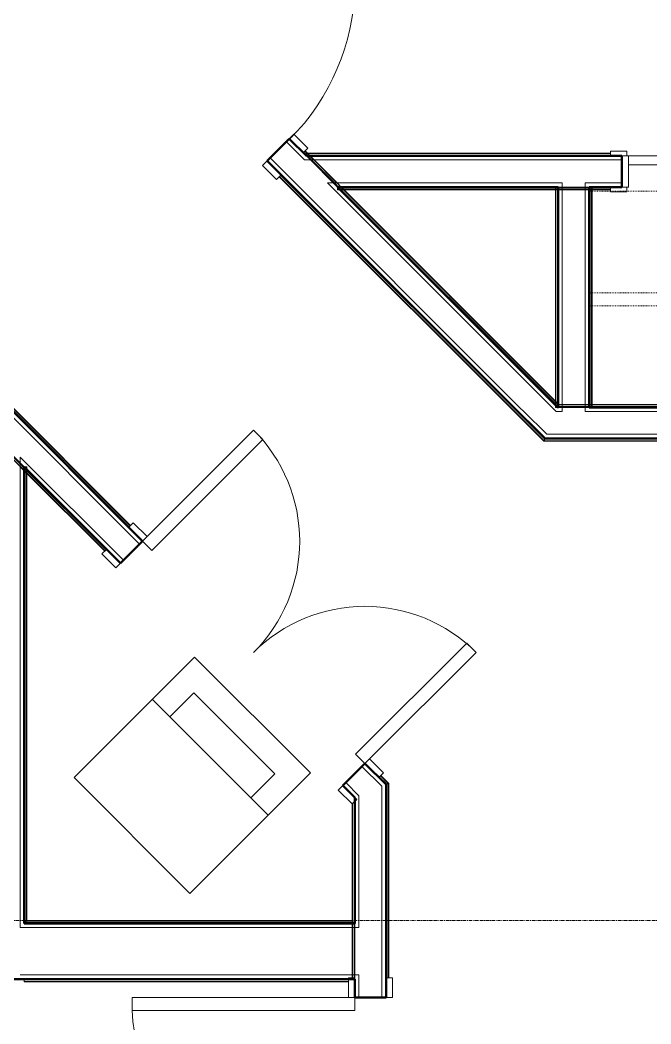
# Model space of a CAD drawing. Header units: inches. Extents: x -4235 to -464, y 9767 to 12344.
# Drawn here: x -2348.2 to -2251.9, y 10151.4 to 10304.7 of the extents above; entities that cross this region are included whole.
import ezdxf

# ---------------------------------------------------------------- set-up
doc = ezdxf.new("R2010")
doc.units = ezdxf.units.IN
doc.header["$MEASUREMENT"] = 0
doc.linetypes.add('Dash', pattern=[0.25, 0.125, -0.125])
doc.linetypes.add('Grid Line 1_2_', pattern=[0.875, 0.5, -0.125, 0.125, -0.125])
for name, color, linetype, lineweight in [('0-1', 7, 'Continuous', 5), ('0-2', 10, 'Continuous', 9), ('A-DOOR-1', 7, 'Continuous', 9), ('A-DOOR-2', 130, 'Continuous', 20), ('A-DOOR-FRAM-1', 130, 'Continuous', 20), ('A-WALL-1', 250, 'Continuous', 50), ('A-WALL-2', 50, 'Continuous', 13), ('A-WALL-3', 10, 'Continuous', 9), ('A-WALL-4', 254, 'Continuous', 9), ('A-WALL-5', 7, 'Continuous', 9), ('I-WALL-1', 250, 'Continuous', 50), ('I-WALL-2', 10, 'Continuous', 9), ('I-WALL-3', 254, 'Continuous', 9), ('I-WALL-4', 7, 'Continuous', 9), ('P-SANR-FIXT-1', 7, 'Continuous', 9), ('Q-CASE-HDLN-1', 7, 'Dash', 9), ('S-GRID-1', 1, 'Grid Line 1_2_', 9)]:
    doc.layers.add(name, color=color, linetype=linetype, lineweight=lineweight)

# ---------------------------------------------------------------- blocks, each defined once
blk = doc.blocks.new('Basic Wall _ INT - W4BØF - _5_8 GYP - 2X4 WOOD_BATT_ - 5_8 GYP_ - ___-2686662-BACKGROUND - 2ND FLOOR')
at = {"layer": 'A-WALL-3'}
for p, q in [((-2408.95, 10305.17), (-2408.95, 10305.08)), ((-2408.95, 10305.08), (-2408.95, 10304.88)), ((-2408.95, 10304.87), (-2408.95, 10304.78)), ((-2408.95, 10304.62), (-2408.95, 10304.59)), ((-2331.61, 10227.25), (-2329.49, 10225.12)), ((-2295.55, 10191.18), (-2293.42, 10189.06)), ((-2292.32, 10187.96), (-2292.3, 10187.97)), ((-2292.18, 10188.02), (-2292.12, 10188.05)), ((-2292.12, 10188.05), (-2291.97, 10188.11)), ((-2291.97, 10188.11), (-2291.91, 10188.13))]:
    blk.add_line(p, q, dxfattribs=at)
at = {"layer": 'A-WALL-4'}
for p, q in [((-2370.88, 10267.01), (-2408.95, 10305.08)), ((-2408.95, 10304.59), (-2331.61, 10227.25)), ((-2331.36, 10227.49), (-2370.87, 10267)), ((-2293.42, 10189.06), (-2292.32, 10187.96)), ((-2291.97, 10188.11), (-2293.18, 10189.31))]:
    blk.add_line(p, q, dxfattribs=at)
at = {"layer": 'A-WALL-5'}
for p, q in [((-2331.32, 10227.54), (-2408.95, 10305.17)), ((-2331.52, 10227.33), (-2408.95, 10304.76)), ((-2292.2, 10188.01), (-2293.34, 10189.15)), ((-2291.91, 10188.13), (-2293.13, 10189.35))]:
    blk.add_line(p, q, dxfattribs=at)
at = {"layer": 'A-WALL-5', "flags": 128}
for points in [[(-2408.95, 10304.76), (-2408.95, 10304.79), (-2408.95, 10304.87), (-2408.95, 10305), (-2408.95, 10305.17)], [(-2408.95, 10304.65), (-2408.95, 10304.68), (-2408.95, 10304.7), (-2408.95, 10304.73), (-2408.95, 10304.75), (-2408.95, 10304.76), (-2408.95, 10304.76)], [(-2292.2, 10188.01), (-2292.2, 10188.01), (-2292.21, 10188.01), (-2292.22, 10188), (-2292.24, 10188), (-2292.26, 10187.99), (-2292.28, 10187.98)], [(-2291.91, 10188.13), (-2292.03, 10188.08), (-2292.12, 10188.05), (-2292.18, 10188.02), (-2292.2, 10188.01)]]:
    blk.add_lwpolyline(points, dxfattribs=at)
blk = doc.blocks.new('Basic Wall _ INT - W4BØF - _5_8 GYP - 2X4 WOOD_BATT_ - 5_8 GYP_ - ___-2686661-BACKGROUND - 2ND FLOOR')
at = {"layer": 'A-WALL-3'}
for p, q in [((-2408.95, 10297.87), (-2408.95, 10297.83)), ((-2408.95, 10297.67), (-2408.95, 10297.58)), ((-2408.95, 10297.58), (-2408.95, 10297.37)), ((-2408.95, 10297.37), (-2408.95, 10297.28)), ((-2352.59, 10241.02), (-2352.71, 10241.14)), ((-2352.5, 10240.92), (-2352.59, 10241.02)), ((-2352.44, 10240.87), (-2352.5, 10240.92)), ((-2352.3, 10241.22), (-2347.55, 10236.47)), ((-2351.68, 10240.1), (-2352.3, 10240.72)), ((-2348.17, 10236.6), (-2351.65, 10240.07)), ((-2347.55, 10235.97), (-2348.17, 10236.59)), ((-2347.35, 10235.77), (-2347.4, 10235.83)), ((-2347.25, 10235.68), (-2347.35, 10235.77)), ((-2347.14, 10235.56), (-2347.25, 10235.68)), ((-2334.97, 10223.89), (-2332.85, 10221.77))]:
    blk.add_line(p, q, dxfattribs=at)
at = {"layer": 'A-WALL-4'}
for p, q in [((-2408.95, 10297.87), (-2352.3, 10241.22)), ((-2352.71, 10241.14), (-2408.95, 10297.37)), ((-2352.59, 10240.93), (-2352.71, 10241.05)), ((-2352.5, 10240.84), (-2352.59, 10240.93)), ((-2352.44, 10240.78), (-2352.5, 10240.84)), ((-2352.3, 10241.04), (-2351.68, 10240.42)), ((-2351.68, 10240.01), (-2352.3, 10240.63)), ((-2351.67, 10240.41), (-2348.17, 10236.92)), ((-2348.17, 10236.51), (-2351.64, 10239.98)), ((-2348.17, 10236.92), (-2347.55, 10236.29)), ((-2347.55, 10235.88), (-2348.17, 10236.5)), ((-2347.55, 10236.47), (-2334.97, 10223.89)), ((-2347.35, 10235.68), (-2347.4, 10235.74)), ((-2347.25, 10235.59), (-2347.35, 10235.68)), ((-2347.14, 10235.47), (-2347.25, 10235.59)), ((-2335.21, 10223.64), (-2347.14, 10235.56))]:
    blk.add_line(p, q, dxfattribs=at)
at = {"layer": 'A-WALL-5'}
for p, q in [((-2408.95, 10297.69), (-2352.3, 10241.04)), ((-2352.71, 10241.05), (-2408.95, 10297.28)), ((-2347.55, 10236.29), (-2335.05, 10223.8)), ((-2335.26, 10223.59), (-2347.14, 10235.47))]:
    blk.add_line(p, q, dxfattribs=at)
at = {"layer": 'A-WALL-5', "flags": 128}
for points in [[(-2408.95, 10297.69), (-2408.95, 10297.69), (-2408.95, 10297.71), (-2408.95, 10297.72), (-2408.95, 10297.75), (-2408.95, 10297.78), (-2408.95, 10297.81)], [(-2408.95, 10297.28), (-2408.95, 10297.45), (-2408.95, 10297.58), (-2408.95, 10297.66), (-2408.95, 10297.69)]]:
    blk.add_lwpolyline(points, dxfattribs=at)
blk = doc.blocks.new('Basic Wall _ INT - W4BØF - _5_8 GYP - 2X4 WOOD_BATT_ - 5_8 GYP_ - ___-2686664-BACKGROUND - 2ND FLOOR')
at = {"layer": 'A-WALL-3'}
for p, q in [((-2347.52, 10236.47), (-2347.55, 10236.47)), ((-2347.35, 10236.47), (-2347.41, 10236.47)), ((-2347.2, 10236.47), (-2347.34, 10236.47)), ((-2347.14, 10236.47), (-2347.2, 10236.47)), ((-2347.2, 10236.47), (-2347.2, 10236.14)), ((-2347.2, 10236.12), (-2347.2, 10236.06)), ((-2347.2, 10235.9), (-2347.2, 10235.85)), ((-2347.2, 10235.81), (-2347.2, 10235.7)), ((-2347.2, 10235.67), (-2347.2, 10235.53)), ((-2347.55, 10166.75), (-2347.52, 10166.78)), ((-2347.41, 10166.89), (-2347.35, 10166.96)), ((-2347.34, 10166.96), (-2347.2, 10167.11)), ((-2347.2, 10167.11), (-2347.14, 10167.17))]:
    blk.add_line(p, q, dxfattribs=at)
at = {"layer": 'A-WALL-4'}
for p, q in [((-2347.55, 10236.47), (-2347.51, 10236.47)), ((-2347.55, 10166.75), (-2347.55, 10236.47)), ((-2347.51, 10236.47), (-2347.48, 10236.47)), ((-2347.48, 10236.47), (-2347.42, 10236.47)), ((-2347.42, 10236.35), (-2347.42, 10236.47)), ((-2347.42, 10236.47), (-2347.4, 10236.47)), ((-2347.4, 10236.47), (-2347.14, 10236.47)), ((-2347.14, 10236.47), (-2347.14, 10236.08)), ((-2347.14, 10236.06), (-2347.14, 10235.99)), ((-2347.14, 10235.84), (-2347.14, 10235.77)), ((-2347.14, 10235.74), (-2347.14, 10235.64)), ((-2347.2, 10235.53), (-2347.2, 10167.11)), ((-2347.14, 10235.61), (-2347.14, 10235.47))]:
    blk.add_line(p, q, dxfattribs=at)
at = {"layer": 'A-WALL-5'}
for p, q in [((-2347.42, 10166.88), (-2347.42, 10236.35)), ((-2347.14, 10235.47), (-2347.14, 10167.17))]:
    blk.add_line(p, q, dxfattribs=at)
at = {"layer": 'A-WALL-5', "flags": 128}
for points in [[(-2347.42, 10166.88), (-2347.43, 10166.88), (-2347.43, 10166.87), (-2347.45, 10166.86), (-2347.46, 10166.84), (-2347.48, 10166.82), (-2347.51, 10166.8)], [(-2347.14, 10167.17), (-2347.25, 10167.05), (-2347.35, 10166.96), (-2347.4, 10166.9), (-2347.42, 10166.88)]]:
    blk.add_lwpolyline(points, dxfattribs=at)
blk = doc.blocks.new('Stacked Washer and Dryer - 26_x25_ - Private-1352637-BACKGROUND - 2ND FLOOR')
at = {"layer": 'P-SANR-FIXT-1'}
for p, q in [((0, 12.5), (26, 12.5)), ((0, 12.5), (0, -12.5)), ((16.90625, 12.5), (16.90625, -12.5)), ((26, 12.5), (26, -12.5)), ((16.90625, 8.75), (22.09375, 8.75)), ((22.09375, 8.75), (22.09375, -8.75)), ((22.09375, -8.75), (16.90625, -8.75)), ((26, -12.5), (0, -12.5))]:
    blk.add_line(p, q, dxfattribs=at)
blk = doc.blocks.new('SWING - DOUBLE - FLUSH - 4-0 x 6-8 - DUMMY-3207496-BACKGROUND - 2ND FLOOR')
at = {"layer": 'A-DOOR-1'}
for p, q in [((-24, 3.375), (-27, 3.375)), ((-27, 3.375), (-27, 2.375)), ((-24, 2.375), (-24, 3.375)), ((27, 3.375), (24, 3.375)), ((24, 3.375), (24, 2.375)), ((27, 2.375), (27, 3.375)), ((-27, 2.375), (-24, 2.375)), ((24, 2.375), (27, 2.375)), ((-24, -2.375), (-27, -2.375)), ((-27, -2.375), (-27, -3.375)), ((-24, -3.375), (-24, -2.375)), ((27, -2.375), (24, -2.375)), ((24, -2.375), (24, -3.375)), ((27, -3.375), (27, -2.375)), ((-27, -3.375), (-24, -3.375)), ((24, -3.375), (27, -3.375))]:
    blk.add_line(p, q, dxfattribs=at)
for centre, start, end in [((-24, 2.375), 360, 90), ((24, 2.375), 90, 180)]:
    blk.add_arc(centre, 24, start, end, dxfattribs=at)
at = {"layer": 'A-DOOR-2'}
for p, q in [((-24, 3.375), (-24, 26.375)), ((-24, 26.375), (-22, 26.375)), ((-22, 26.375), (-22, 2.375)), ((24, 26.375), (22, 26.375)), ((22, 26.375), (22, 2.375)), ((24, 3.375), (24, 26.375)), ((-22, 2.375), (-24, 2.375)), ((22, 2.375), (24, 2.375))]:
    blk.add_line(p, q, dxfattribs=at)
blk = doc.blocks.new('Basic Wall _ INT - W4BØF - _5_8 GYP - 2X4 WOOD_BATT_ - 5_8 GYP_ - ___-2694672-BACKGROUND - 2ND FLOOR')
at = {"layer": 'A-WALL-3'}
for p, q in [((-2268.2, 10240.47), (-2268.22, 10240.41)), ((-2268.14, 10240.62), (-2268.2, 10240.47)), ((-2268.11, 10240.68), (-2268.13, 10240.62)), ((-2268.05, 10240.82), (-2268.06, 10240.8))]:
    blk.add_line(p, q, dxfattribs=at)
at = {"layer": 'A-WALL-4'}
for p, q in [((-2243.94, 10240.47), (-2268.2, 10240.47)), ((-2268.05, 10240.82), (-2243.53, 10240.82))]:
    blk.add_line(p, q, dxfattribs=at)
at = {"layer": 'A-WALL-5'}
for p, q in [((-2243.94, 10240.41), (-2268.22, 10240.41)), ((-2268.1, 10240.7), (-2243.52, 10240.7))]:
    blk.add_line(p, q, dxfattribs=at)
at = {"layer": 'A-WALL-5', "flags": 128}
for points in [[(-2268.22, 10240.41), (-2268.17, 10240.53), (-2268.13, 10240.62), (-2268.11, 10240.68), (-2268.1, 10240.7)], [(-2268.1, 10240.7), (-2268.1, 10240.7), (-2268.1, 10240.71), (-2268.09, 10240.72), (-2268.09, 10240.74), (-2268.08, 10240.76), (-2268.07, 10240.78)]]:
    blk.add_lwpolyline(points, dxfattribs=at)
blk = doc.blocks.new('Basic Wall _ INT - W4BØF - _5_8 GYP - 2X4 WOOD_BATT_ - 5_8 GYP_ - ___-2694671-BACKGROUND - 2ND FLOOR')
at = {"layer": 'A-WALL-3'}
for p, q in [((-2266.07, 10245.6), (-2266.08, 10245.57)), ((-2266.04, 10245.57), (-2261.29, 10245.57)), ((-2266, 10245.78), (-2266.03, 10245.71)), ((-2265.94, 10245.93), (-2266, 10245.78)), ((-2265.91, 10245.99), (-2265.94, 10245.93)), ((-2265.41, 10245.93), (-2265.94, 10245.93)), ((-2261.29, 10245.93), (-2265.37, 10245.93)), ((-2261.08, 10245.93), (-2261.14, 10245.93)), ((-2260.99, 10245.93), (-2261.08, 10245.93)), ((-2260.87, 10245.93), (-2260.99, 10245.93))]:
    blk.add_line(p, q, dxfattribs=at)
at = {"layer": 'A-WALL-4'}
for p, q in [((-2266.06, 10245.64), (-2266.05, 10245.66)), ((-2266.05, 10245.66), (-2266.04, 10245.67)), ((-2266.04, 10245.67), (-2266.04, 10245.69)), ((-2265.41, 10245.7), (-2266.03, 10245.7)), ((-2266, 10245.78), (-2265.96, 10245.87)), ((-2265.96, 10245.87), (-2265.91, 10245.99)), ((-2265.41, 10245.99), (-2265.91, 10245.99)), ((-2261.29, 10245.7), (-2265.4, 10245.7)), ((-2261.29, 10245.99), (-2265.37, 10245.99)), ((-2261.29, 10245.57), (-2108.72, 10245.57)), ((-2261.08, 10245.99), (-2261.14, 10245.99)), ((-2260.99, 10245.99), (-2261.08, 10245.99)), ((-2260.87, 10245.99), (-2260.99, 10245.99)), ((-2109.14, 10245.93), (-2260.87, 10245.93))]:
    blk.add_line(p, q, dxfattribs=at)
at = {"layer": 'A-WALL-4', "flags": 128}
for points in [[(-2266.04, 10245.69), (-2266.03, 10245.7), (-2266.03, 10245.7)], [(-2266.03, 10245.7), (-2266.02, 10245.72), (-2266, 10245.78)]]:
    blk.add_lwpolyline(points, dxfattribs=at)
at = {"layer": 'A-WALL-5'}
for p, q in [((-2266.07, 10245.62), (-2266.06, 10245.64)), ((-2108.72, 10245.7), (-2261.29, 10245.7)), ((-2109.14, 10245.99), (-2260.87, 10245.99))]:
    blk.add_line(p, q, dxfattribs=at)
blk = doc.blocks.new('Basic Wall _ INT - W4BØF - _5_8 GYP - 2X4 WOOD_BATT_ - 5_8 GYP_ - ___-2694673-BACKGROUND - 2ND FLOOR')
at = {"layer": 'A-WALL-3'}
for p, q in [((-2304.48, 10284.39), (-2304.48, 10284.33)), ((-2304.48, 10284.33), (-2304.48, 10284.26)), ((-2304.42, 10284.33), (-2304.48, 10284.33)), ((-2304.48, 10284.26), (-2304.48, 10284.18)), ((-2304.48, 10284.06), (-2304.48, 10284.07)), ((-2304.48, 10284), (-2304.48, 10283.97)), ((-2304.25, 10284.33), (-2304.41, 10284.33))]:
    blk.add_line(p, q, dxfattribs=at)
at = {"layer": 'A-WALL-4'}
for p, q in [((-2304.48, 10284.27), (-2304.48, 10284.39)), ((-2304.48, 10284.18), (-2304.48, 10284.26)), ((-2304.48, 10284.1), (-2304.48, 10284.12)), ((-2304.48, 10284.09), (-2304.48, 10284.1)), ((-2304.48, 10284.07), (-2304.48, 10284.09)), ((-2304.48, 10284.04), (-2304.48, 10284.06)), ((-2304.48, 10283.97), (-2258.07, 10283.97)), ((-2304.31, 10284.39), (-2304.47, 10284.39)), ((-2258.07, 10284.33), (-2304.25, 10284.33))]:
    blk.add_line(p, q, dxfattribs=at)
at = {"layer": 'A-WALL-5'}
for p, q in [((-2258.07, 10284.1), (-2304.48, 10284.1)), ((-2304.48, 10284.02), (-2304.48, 10284.04)), ((-2304.48, 10283.97), (-2304.48, 10284.02)), ((-2258.07, 10284.39), (-2304.31, 10284.39))]:
    blk.add_line(p, q, dxfattribs=at)
blk = doc.blocks.new('Basic Wall _ INT - W4BØF - _5_8 GYP - 2X4 WOOD_BATT_ - 5_8 GYP_ - ___-2694674-BACKGROUND - 2ND FLOOR')
at = {"layer": 'A-WALL-3'}
for p, q in [((-2299.73, 10279.22), (-2299.73, 10279.2)), ((-2299.73, 10279.08), (-2299.73, 10279.02)), ((-2299.73, 10279.02), (-2299.73, 10278.87)), ((-2299.73, 10278.87), (-2299.73, 10278.81)), ((-2299.39, 10278.87), (-2299.73, 10278.87)), ((-2299.32, 10278.87), (-2299.38, 10278.87)), ((-2299.1, 10278.87), (-2299.16, 10278.87)), ((-2298.97, 10278.87), (-2299.07, 10278.87)), ((-2298.8, 10278.87), (-2298.93, 10278.87)), ((-2266.33, 10278.87), (-2266.45, 10278.87)), ((-2266.24, 10278.87), (-2266.33, 10278.87)), ((-2266.18, 10278.87), (-2266.24, 10278.87)), ((-2266.04, 10279.22), (-2261.29, 10279.22)), ((-2261.95, 10278.87), (-2266.04, 10278.87)), ((-2261.29, 10278.87), (-2261.91, 10278.87)), ((-2261.08, 10278.87), (-2261.14, 10278.87)), ((-2260.99, 10278.87), (-2261.08, 10278.87)), ((-2260.87, 10278.87), (-2260.99, 10278.87)), ((-2258.07, 10279.22), (-2256.32, 10279.22))]:
    blk.add_line(p, q, dxfattribs=at)
at = {"layer": 'A-WALL-4'}
for p, q in [((-2299.73, 10279.18), (-2299.73, 10279.22)), ((-2299.73, 10279.22), (-2266.04, 10279.22)), ((-2299.73, 10279.1), (-2299.73, 10279.18)), ((-2299.73, 10279.1), (-2299.61, 10279.1)), ((-2299.73, 10278.93), (-2299.73, 10279.1)), ((-2299.73, 10278.81), (-2299.73, 10278.93)), ((-2299.33, 10278.81), (-2299.73, 10278.81)), ((-2299.26, 10278.81), (-2299.32, 10278.81)), ((-2299.03, 10278.81), (-2299.1, 10278.81)), ((-2298.9, 10278.81), (-2299.01, 10278.81)), ((-2298.73, 10278.81), (-2298.87, 10278.81)), ((-2266.45, 10278.87), (-2298.8, 10278.87)), ((-2266.33, 10278.81), (-2266.45, 10278.81)), ((-2266.24, 10278.81), (-2266.33, 10278.81)), ((-2266.18, 10278.81), (-2266.24, 10278.81)), ((-2266.04, 10279.1), (-2261.92, 10279.1)), ((-2261.95, 10278.81), (-2266.04, 10278.81)), ((-2261.91, 10279.1), (-2261.29, 10279.1)), ((-2261.29, 10278.81), (-2261.91, 10278.81)), ((-2261.29, 10279.22), (-2258.07, 10279.22)), ((-2261.08, 10278.81), (-2261.14, 10278.81)), ((-2260.99, 10278.81), (-2261.08, 10278.81)), ((-2260.87, 10278.81), (-2260.99, 10278.81)), ((-2258.07, 10278.87), (-2260.87, 10278.87))]:
    blk.add_line(p, q, dxfattribs=at)
at = {"layer": 'A-WALL-5'}
for p, q in [((-2299.61, 10279.1), (-2266.04, 10279.1)), ((-2266.45, 10278.81), (-2298.73, 10278.81)), ((-2261.29, 10279.1), (-2258.07, 10279.1)), ((-2258.07, 10278.81), (-2260.87, 10278.81))]:
    blk.add_line(p, q, dxfattribs=at)
blk = doc.blocks.new('Basic Wall _ INT - W4BØF - _5_8 GYP - 2X4 WOOD_BATT_ - 5_8 GYP_ - ___-2694678-BACKGROUND - 2ND FLOOR')
at = {"layer": 'A-WALL-3'}
for p, q in [((-2304.96, 10284.45), (-2307.08, 10286.57)), ((-2299.73, 10279.22), (-2304.48, 10283.97)), ((-2304.4, 10284.39), (-2304.28, 10284.27)), ((-2304.28, 10284.27), (-2304.19, 10284.18)), ((-2304.19, 10284.18), (-2304.13, 10284.12)), ((-2303.99, 10283.97), (-2303.37, 10283.36)), ((-2303.36, 10283.35), (-2299.86, 10279.85)), ((-2299.85, 10279.84), (-2299.24, 10279.22)), ((-2299.09, 10279.08), (-2299.03, 10279.02)), ((-2299.03, 10279.02), (-2298.94, 10278.93)), ((-2298.94, 10278.93), (-2298.82, 10278.81)), ((-2266.45, 10246.43), (-2266.33, 10246.32)), ((-2266.33, 10246.32), (-2266.25, 10246.23)), ((-2266.24, 10246.22), (-2266.18, 10246.17)), ((-2266.08, 10245.57), (-2266.07, 10245.6)), ((-2266.04, 10246.02), (-2265.94, 10245.93)), ((-2266.03, 10245.71), (-2266, 10245.78)), ((-2266, 10245.78), (-2265.94, 10245.93)), ((-2265.94, 10245.93), (-2265.91, 10245.99))]:
    blk.add_line(p, q, dxfattribs=at)
at = {"layer": 'A-WALL-4'}
for p, q in [((-2304.48, 10283.97), (-2304.96, 10284.45)), ((-2304.71, 10284.7), (-2304.4, 10284.39)), ((-2304.31, 10284.39), (-2304.19, 10284.27)), ((-2303.68, 10283.35), (-2304.31, 10283.97)), ((-2304.19, 10284.27), (-2304.1, 10284.18)), ((-2304.1, 10284.18), (-2304.04, 10284.12)), ((-2303.9, 10283.97), (-2303.28, 10283.36)), ((-2300.18, 10279.85), (-2303.66, 10283.33)), ((-2303.27, 10283.35), (-2299.77, 10279.85)), ((-2299.56, 10279.22), (-2300.18, 10279.85)), ((-2299.76, 10279.84), (-2299.15, 10279.22)), ((-2266.08, 10245.57), (-2299.73, 10279.22)), ((-2299, 10279.08), (-2298.95, 10279.02)), ((-2298.94, 10279.02), (-2298.85, 10278.93)), ((-2298.85, 10278.93), (-2298.73, 10278.81)), ((-2298.82, 10278.81), (-2266.45, 10246.43)), ((-2266.45, 10246.52), (-2266.33, 10246.41)), ((-2266.33, 10246.4), (-2266.24, 10246.31)), ((-2266.24, 10246.31), (-2266.18, 10246.26)), ((-2266.05, 10245.66), (-2266.06, 10245.64)), ((-2266.04, 10246.11), (-2265.91, 10245.99))]:
    blk.add_line(p, q, dxfattribs=at)
at = {"layer": 'A-WALL-4', "flags": 128}
for points in [[(-2266.03, 10245.7), (-2266.03, 10245.7), (-2266.04, 10245.69), (-2266.04, 10245.67), (-2266.05, 10245.66)], [(-2265.91, 10245.99), (-2265.96, 10245.87), (-2266, 10245.78), (-2266.02, 10245.72), (-2266.03, 10245.7)]]:
    blk.add_lwpolyline(points, dxfattribs=at)
at = {"layer": 'A-WALL-5'}
for p, q in [((-2304.67, 10284.74), (-2304.31, 10284.39)), ((-2304.31, 10283.97), (-2304.87, 10284.54)), ((-2266.04, 10245.7), (-2299.56, 10279.22)), ((-2298.73, 10278.81), (-2266.45, 10246.53)), ((-2266.06, 10245.64), (-2266.07, 10245.62))]:
    blk.add_line(p, q, dxfattribs=at)
blk = doc.blocks.new('Basic Wall _ INT - W4BØF - _5_8 GYP - 2X4 WOOD_BATT_ - 5_8 GYP_ - ___-2694677-BACKGROUND - 2ND FLOOR')
at = {"layer": 'A-WALL-3'}
for p, q in [((-2308.32, 10281.09), (-2310.44, 10283.21)), ((-2268.22, 10240.41), (-2268.2, 10240.47)), ((-2268.2, 10240.47), (-2268.14, 10240.62)), ((-2268.13, 10240.62), (-2268.11, 10240.68)), ((-2268.06, 10240.8), (-2268.05, 10240.82))]:
    blk.add_line(p, q, dxfattribs=at)
at = {"layer": 'A-WALL-4'}
for p, q in [((-2308.57, 10280.85), (-2268.2, 10240.47)), ((-2268.05, 10240.82), (-2308.32, 10281.09))]:
    blk.add_line(p, q, dxfattribs=at)
at = {"layer": 'A-WALL-5'}
for p, q in [((-2308.61, 10280.8), (-2268.22, 10240.41)), ((-2308.41, 10281.01), (-2268.1, 10240.7))]:
    blk.add_line(p, q, dxfattribs=at)
at = {"layer": 'A-WALL-5', "flags": 128}
for points in [[(-2268.1, 10240.7), (-2268.11, 10240.68), (-2268.13, 10240.62), (-2268.17, 10240.53), (-2268.22, 10240.41)], [(-2268.07, 10240.78), (-2268.08, 10240.76), (-2268.09, 10240.74), (-2268.09, 10240.72), (-2268.1, 10240.71), (-2268.1, 10240.7), (-2268.1, 10240.7)]]:
    blk.add_lwpolyline(points, dxfattribs=at)
blk = doc.blocks.new('SWING - SINGLE - FLUSH - 2-10 x 6-8 - PRIVACY-3199405-BACKGROUND - 2ND FLOOR')
at = {"layer": 'A-DOOR-1'}
blk.add_arc((17, -2.37), 34.07, 180, 266.6343, dxfattribs=at)
at = {"layer": 'A-DOOR-2'}
for p, q in [((15, -2.37), (15, -36.38)), ((17, -2.37), (15, -2.37)), ((17, -2.37), (17, -36.38)), ((17, -36.38), (15, -36.38))]:
    blk.add_line(p, q, dxfattribs=at)
at = {"layer": 'A-DOOR-FRAM-1'}
for p, q in [((-20, 2.38), (-20, 3.38)), ((-20, 3.38), (-17, 3.38)), ((-17, 3.38), (-17, 2.38)), ((17, 2.38), (17, 3.38)), ((17, 3.38), (20, 3.38)), ((20, 3.38), (20, 2.38)), ((-17, 2.38), (-20, 2.38)), ((20, 2.38), (17, 2.38)), ((-20, -2.37), (-17, -2.37)), ((-20, -3.37), (-20, -2.37)), ((-17, -2.37), (-17, -3.37)), ((17, -2.37), (20, -2.37)), ((17, -3.37), (17, -2.37)), ((20, -2.37), (20, -3.37)), ((-17, -3.37), (-20, -3.37)), ((20, -3.37), (17, -3.37))]:
    blk.add_line(p, q, dxfattribs=at)
blk = doc.blocks.new('OD_CW_Closet - OD_CW_Closet-3210590-BACKGROUND - 2ND FLOOR')
at = {"layer": 'Q-CASE-HDLN-1'}
for p, q in [((153.3, 24), (0.74, 24)), ((0.74, 24), (0.74, -9)), ((153.3, -9), (153.3, 24)), ((0.74, 8.5), (153.3, 8.5)), ((0.74, 6.5), (153.3, 6.5)), ((0.74, -9), (153.3, -9))]:
    blk.add_line(p, q, dxfattribs=at)
blk = doc.blocks.new('SLIDING - FLUSH - 5-0 x 6-8-3203585-BACKGROUND - 2ND FLOOR')
at = {"layer": 'A-DOOR-1'}
for p, q in [((-30.25, 3), (-32.75, 3)), ((-32.75, 3), (-32.75, 2.25)), ((-32.75, 2.25), (-30.25, 2.25)), ((-30.25, 2.25), (-30.25, 3)), ((30.25, 3), (30.25, 2.25)), ((32.75, 3), (30.25, 3)), ((30.25, 2.25), (32.75, 2.25)), ((32.75, 2.25), (32.75, 3)), ((-30.25, -2.5), (-32.75, -2.5)), ((-32.75, -2.5), (-32.75, -3.25)), ((-30.25, -3.25), (-30.25, -2.5)), ((32.75, -2.5), (30.25, -2.5)), ((30.25, -2.5), (30.25, -3.25)), ((32.75, -3.25), (32.75, -2.5)), ((-32.75, -3.25), (-30.25, -3.25)), ((30.25, -3.25), (32.75, -3.25))]:
    blk.add_line(p, q, dxfattribs=at)
at = {"layer": 'A-DOOR-2'}
for p, q in [((1, 2.25), (-30, 2.25)), ((-30, 2.25), (-30, 0.88)), ((1, 0.88), (1, 2.25)), ((-30, 0.88), (1, 0.88)), ((30, 0.88), (-1, 0.88)), ((-1, 0.88), (-1, -0.5)), ((30, -0.5), (30, 0.88)), ((-1, -0.5), (30, -0.5))]:
    blk.add_line(p, q, dxfattribs=at)
at = {"layer": 'A-DOOR-FRAM-1'}
for p, q in [((-30, 2.25), (-31, 2.25)), ((-31, 2.25), (-31, -2.5)), ((-30, -2.5), (-30, 2.25)), ((31, 2.25), (30, 2.25)), ((30, 2.25), (30, -2.5)), ((31, -2.5), (31, 2.25)), ((-31, -2.5), (-30, -2.5)), ((30, -2.5), (31, -2.5))]:
    blk.add_line(p, q, dxfattribs=at)
blk = doc.blocks.new('Basic Wall _ INT - W4BØF - _5_8 GYP - 2X4 WOOD_BATT_ - 5_8 GYP_ - ___-2694688-BACKGROUND - 2ND FLOOR')
at = {"layer": 'A-WALL-3'}
for p, q in [((-2297.42, 10167.17), (-2297.42, 10167.05)), ((-2297.42, 10167.05), (-2297.42, 10166.96)), ((-2297.42, 10166.96), (-2297.42, 10166.9)), ((-2297.42, 10166.75), (-2297.42, 10158.45)), ((-2297.07, 10158.45), (-2297.07, 10166.75))]:
    blk.add_line(p, q, dxfattribs=at)
at = {"layer": 'A-WALL-4'}
for p, q in [((-2297.07, 10166.75), (-2297.07, 10185.41)), ((-2297.42, 10185.06), (-2297.42, 10167.17)), ((-2297.49, 10167.17), (-2297.49, 10167.05)), ((-2297.49, 10167.05), (-2297.49, 10166.96)), ((-2297.49, 10166.96), (-2297.49, 10166.9)), ((-2297.49, 10166.75), (-2297.49, 10158.45)), ((-2297.2, 10166.75), (-2297.2, 10158.9)), ((-2297.2, 10158.88), (-2297.2, 10158.45))]:
    blk.add_line(p, q, dxfattribs=at)
at = {"layer": 'A-WALL-5'}
for p, q in [((-2297.2, 10185.29), (-2297.2, 10166.75)), ((-2297.49, 10185), (-2297.49, 10167.17))]:
    blk.add_line(p, q, dxfattribs=at)
blk = doc.blocks.new('Basic Wall _ INT - W4BØF - _5_8 GYP - 2X4 WOOD_BATT_ - 5_8 GYP_ - ___-2694687-BACKGROUND - 2ND FLOOR')
at = {"layer": 'A-WALL-3'}
for p, q in [((-2292.3, 10187.97), (-2292.32, 10187.96)), ((-2292.12, 10188.05), (-2292.18, 10188.02)), ((-2291.97, 10188.11), (-2292.12, 10188.05)), ((-2291.91, 10188.13), (-2291.97, 10188.11)), ((-2292.32, 10155.45), (-2292.32, 10158.45))]:
    blk.add_line(p, q, dxfattribs=at)
at = {"layer": 'A-WALL-4'}
for p, q in [((-2292.32, 10158.45), (-2292.32, 10187.96)), ((-2291.97, 10188.11), (-2291.97, 10158.45))]:
    blk.add_line(p, q, dxfattribs=at)
at = {"layer": 'A-WALL-5'}
for p, q in [((-2292.2, 10158.45), (-2292.2, 10188.01)), ((-2291.91, 10188.13), (-2291.91, 10158.45))]:
    blk.add_line(p, q, dxfattribs=at)
at = {"layer": 'A-WALL-5', "flags": 128}
for points in [[(-2292.28, 10187.98), (-2292.26, 10187.99), (-2292.24, 10188), (-2292.22, 10188), (-2292.21, 10188.01), (-2292.2, 10188.01), (-2292.2, 10188.01)], [(-2292.2, 10188.01), (-2292.18, 10188.02), (-2292.12, 10188.05), (-2292.03, 10188.08), (-2291.91, 10188.13)]]:
    blk.add_lwpolyline(points, dxfattribs=at)
blk = doc.blocks.new('SWING - SINGLE - FLUSH - 2-10 x 6-8 - PRIVACY-3199407-BACKGROUND - 2ND FLOOR')
at = {"layer": 'A-DOOR-1'}
blk.add_arc((17, 2.37), 34.07, 93.3657, 180, dxfattribs=at)
at = {"layer": 'A-DOOR-2'}
for p, q in [((15, 2.37), (15, 36.38)), ((17, 36.38), (15, 36.38)), ((17, 2.37), (17, 36.38)), ((17, 2.37), (15, 2.37))]:
    blk.add_line(p, q, dxfattribs=at)
at = {"layer": 'A-DOOR-FRAM-1'}
for p, q in [((-17, 3.37), (-20, 3.37)), ((-20, 3.37), (-20, 2.37)), ((-17, 2.37), (-17, 3.37)), ((20, 3.37), (17, 3.37)), ((17, 3.37), (17, 2.37)), ((20, 2.37), (20, 3.37)), ((-20, 2.37), (-17, 2.37)), ((17, 2.37), (20, 2.37)), ((-17, -2.38), (-20, -2.38)), ((-20, -2.38), (-20, -3.38)), ((-17, -3.38), (-17, -2.38)), ((20, -2.38), (17, -2.38)), ((17, -2.38), (17, -3.38)), ((20, -3.38), (20, -2.38)), ((-20, -3.38), (-17, -3.38)), ((17, -3.38), (20, -3.38))]:
    blk.add_line(p, q, dxfattribs=at)
blk = doc.blocks.new('Basic Wall _ INT - W8BØF - _5_8 GYP - 2X8 WOOD_BATT_ - 5_8 GYP_ - ___-2699233-BACKGROUND - 2ND FLOOR')
at = {"layer": 'I-WALL-3'}
for p, q in [((-2347.55, 10158.25), (-2347.55, 10158.23)), ((-2298.07, 10158.25), (-2347.55, 10158.25)), ((-2347.55, 10158.11), (-2347.55, 10158.05)), ((-2347.55, 10158.05), (-2347.55, 10157.9)), ((-2347.55, 10157.9), (-2347.55, 10157.84)), ((-2347.55, 10157.9), (-2298.07, 10157.9))]:
    blk.add_line(p, q, dxfattribs=at)
at = {"layer": 'I-WALL-4'}
for p, q in [((-2347.55, 10158.21), (-2347.55, 10158.25)), ((-2347.55, 10158.13), (-2347.55, 10158.21)), ((-2347.55, 10158.13), (-2298.07, 10158.13)), ((-2347.55, 10157.84), (-2347.55, 10158.13)), ((-2347.55, 10157.84), (-2298.07, 10157.84))]:
    blk.add_line(p, q, dxfattribs=at)
blk = doc.blocks.new('Basic Wall _ INT - W8BØF - _5_8 GYP - 2X8 WOOD_BATT_ - 5_8 GYP_ - ___-2704615-BACKGROUND - 2ND FLOOR')
at = {"layer": 'I-WALL-2'}
for p, q in [((-2347.52, 10166.78), (-2347.55, 10166.75)), ((-2347.35, 10166.96), (-2347.41, 10166.89)), ((-2347.2, 10167.11), (-2347.34, 10166.96)), ((-2347.14, 10167.17), (-2347.2, 10167.11)), ((-2297.49, 10167.11), (-2297.31, 10167.11)), ((-2297.07, 10167.11), (-2297.07, 10167.17)), ((-2297.07, 10167.17), (-2297.07, 10167.05)), ((-2297.07, 10166.96), (-2297.07, 10167.11)), ((-2297.07, 10167.05), (-2297.07, 10166.96)), ((-2297.07, 10166.89), (-2297.07, 10166.96)), ((-2297.07, 10166.96), (-2297.07, 10166.88)), ((-2297.07, 10166.88), (-2297.07, 10166.87)), ((-2297.07, 10166.88), (-2297.07, 10166.88)), ((-2297.07, 10166.87), (-2297.07, 10166.84)), ((-2297.07, 10166.84), (-2297.07, 10166.82)), ((-2297.07, 10166.75), (-2297.07, 10166.78))]:
    blk.add_line(p, q, dxfattribs=at)
at = {"layer": 'I-WALL-3'}
for p, q in [((-2297.07, 10166.75), (-2347.55, 10166.75)), ((-2347.2, 10167.11), (-2297.49, 10167.11)), ((-2297.49, 10167.17), (-2297.31, 10167.17)), ((-2297.07, 10166.82), (-2297.07, 10166.8)), ((-2297.07, 10166.8), (-2297.07, 10166.75))]:
    blk.add_line(p, q, dxfattribs=at)
at = {"layer": 'I-WALL-4'}
for p, q in [((-2347.55, 10166.75), (-2347.51, 10166.8)), ((-2297.07, 10166.88), (-2347.42, 10166.88)), ((-2347.14, 10167.17), (-2297.49, 10167.17))]:
    blk.add_line(p, q, dxfattribs=at)
at = {"layer": 'I-WALL-4', "flags": 128}
for points in [[(-2347.51, 10166.8), (-2347.48, 10166.82), (-2347.46, 10166.84), (-2347.45, 10166.86), (-2347.43, 10166.87), (-2347.43, 10166.88), (-2347.42, 10166.88)], [(-2347.42, 10166.88), (-2347.4, 10166.9), (-2347.35, 10166.96), (-2347.25, 10167.05), (-2347.14, 10167.17)]]:
    blk.add_lwpolyline(points, dxfattribs=at)
blk = doc.blocks.new('Basic Wall _ INT - W4BØF - _5_8 GYP - 2X4 WOOD_BATT_ - 5_8 GYP_ - ___-3210432-BACKGROUND - 2ND FLOOR')
at = {"layer": 'A-WALL-3'}
for p, q in [((-2261.26, 10279.22), (-2261.29, 10279.22)), ((-2261.22, 10279.22), (-2261.2, 10279.22)), ((-2261.2, 10279.22), (-2261.17, 10279.22)), ((-2261.17, 10279.22), (-2261.16, 10279.22)), ((-2261.16, 10279.22), (-2261.16, 10279.22)), ((-2261.16, 10279.22), (-2260.87, 10279.22)), ((-2261.08, 10279.22), (-2261.15, 10279.22)), ((-2260.93, 10279.22), (-2261.08, 10279.22)), ((-2260.87, 10279.22), (-2260.93, 10279.22)), ((-2260.93, 10279.08), (-2260.93, 10279.03)), ((-2260.93, 10279.02), (-2260.93, 10278.94)), ((-2260.93, 10278.93), (-2260.93, 10278.82)), ((-2261.29, 10245.57), (-2261.26, 10245.57)), ((-2261.2, 10245.57), (-2261.22, 10245.57)), ((-2261.16, 10245.57), (-2261.2, 10245.57)), ((-2261.14, 10245.57), (-2261.16, 10245.57)), ((-2261.16, 10245.57), (-2261.16, 10245.57)), ((-2261.15, 10245.57), (-2261.08, 10245.57)), ((-2260.99, 10245.57), (-2261.14, 10245.57)), ((-2261.08, 10245.57), (-2260.93, 10245.57)), ((-2260.87, 10245.57), (-2260.99, 10245.57)), ((-2260.93, 10245.98), (-2260.93, 10245.87)), ((-2260.93, 10245.87), (-2260.93, 10245.78)), ((-2260.93, 10245.77), (-2260.93, 10245.72)), ((-2260.93, 10245.57), (-2260.87, 10245.57))]:
    blk.add_line(p, q, dxfattribs=at)
at = {"layer": 'A-WALL-4'}
for p, q in [((-2261.29, 10279.22), (-2261.24, 10279.22)), ((-2261.29, 10245.57), (-2261.29, 10279.22)), ((-2261.24, 10279.22), (-2261.22, 10279.22)), ((-2260.93, 10278.81), (-2260.93, 10245.98)), ((-2260.87, 10279.08), (-2260.87, 10279.03)), ((-2260.87, 10279.02), (-2260.87, 10278.94)), ((-2260.87, 10278.93), (-2260.87, 10278.82)), ((-2261.24, 10245.57), (-2261.29, 10245.57)), ((-2261.22, 10245.57), (-2261.24, 10245.57)), ((-2260.87, 10245.98), (-2260.87, 10245.87)), ((-2260.87, 10245.87), (-2260.87, 10245.78)), ((-2260.87, 10245.77), (-2260.87, 10245.72))]:
    blk.add_line(p, q, dxfattribs=at)
at = {"layer": 'A-WALL-5'}
for p, q in [((-2261.16, 10245.57), (-2261.16, 10279.22)), ((-2260.87, 10278.81), (-2260.87, 10245.99))]:
    blk.add_line(p, q, dxfattribs=at)
blk = doc.blocks.new('Basic Wall _ INT - W4BØF - _5_8 GYP - 2X4 WOOD_BATT_ - 5_8 GYP_ - ___-3210433-BACKGROUND - 2ND FLOOR')
at = {"layer": 'A-WALL-3'}
for p, q in [((-2266.39, 10279.22), (-2266.45, 10279.22)), ((-2266.45, 10279.22), (-2266.18, 10279.22)), ((-2266.24, 10279.22), (-2266.39, 10279.22)), ((-2266.39, 10279.08), (-2266.39, 10279.03)), ((-2266.39, 10279.02), (-2266.39, 10278.95)), ((-2266.39, 10278.93), (-2266.39, 10278.84)), ((-2266.18, 10279.22), (-2266.24, 10279.22)), ((-2266.18, 10279.22), (-2266.16, 10279.22)), ((-2266.16, 10279.22), (-2266.14, 10279.22)), ((-2266.14, 10279.22), (-2266.1, 10279.22)), ((-2266.04, 10279.22), (-2266.06, 10279.22)), ((-2266.39, 10246.46), (-2266.39, 10246.29)), ((-2266.33, 10245.57), (-2266.45, 10245.57)), ((-2266.45, 10245.57), (-2266.39, 10245.57)), ((-2266.39, 10246.29), (-2266.39, 10246.16)), ((-2266.39, 10246.16), (-2266.39, 10246.08)), ((-2266.39, 10245.94), (-2266.39, 10245.57)), ((-2266.39, 10245.57), (-2266.24, 10245.57)), ((-2266.24, 10245.57), (-2266.33, 10245.57)), ((-2266.16, 10245.57), (-2266.24, 10245.57)), ((-2266.24, 10245.57), (-2266.18, 10245.57)), ((-2266.15, 10245.57), (-2266.16, 10245.57)), ((-2266.12, 10245.57), (-2266.15, 10245.57)), ((-2266.1, 10245.57), (-2266.12, 10245.57)), ((-2266.08, 10245.57), (-2266.1, 10245.57)), ((-2266.06, 10245.57), (-2266.04, 10245.57))]:
    blk.add_line(p, q, dxfattribs=at)
at = {"layer": 'A-WALL-4'}
for p, q in [((-2266.45, 10279.08), (-2266.45, 10279.03)), ((-2266.45, 10279.02), (-2266.45, 10278.95)), ((-2266.45, 10278.93), (-2266.45, 10278.84)), ((-2266.39, 10278.81), (-2266.39, 10246.46)), ((-2266.1, 10279.22), (-2266.08, 10279.22)), ((-2266.08, 10279.22), (-2266.04, 10279.22)), ((-2266.04, 10245.57), (-2266.04, 10279.22)), ((-2266.45, 10246.52), (-2266.45, 10246.36)), ((-2266.45, 10246.35), (-2266.45, 10246.23)), ((-2266.45, 10246.23), (-2266.45, 10246.14)), ((-2266.45, 10246), (-2266.45, 10245.57)), ((-2266.16, 10245.65), (-2266.16, 10245.57)), ((-2266.04, 10245.57), (-2266.08, 10245.57))]:
    blk.add_line(p, q, dxfattribs=at)
at = {"layer": 'A-WALL-5'}
for p, q in [((-2266.45, 10278.81), (-2266.45, 10246.53)), ((-2266.16, 10279.22), (-2266.16, 10245.65))]:
    blk.add_line(p, q, dxfattribs=at)
blk = doc.blocks.new('CTR - 1st Phase - Unit Layouts_rvt-1-BACKGROUND - 2ND FLOOR')
at = {"layer": 'A-WALL-1'}
for p, q in [((-2329.49, 10225.12), (-2405.59, 10301.23)), ((-2307.08, 10286.57), (-2310.44, 10283.21)), ((-2304.48, 10283.97), (-2307.08, 10286.57)), ((-2310.44, 10283.21), (-2272.8, 10245.57)), ((-2256.32, 10283.97), (-2304.48, 10283.97)), ((-2256.32, 10279.22), (-2256.32, 10283.97)), ((-2299.73, 10279.22), (-2266.04, 10279.22)), ((-2266.08, 10245.57), (-2299.73, 10279.22)), ((-2266.04, 10279.22), (-2266.04, 10245.57)), ((-2261.29, 10279.22), (-2256.32, 10279.22)), ((-2261.29, 10245.57), (-2261.29, 10279.22)), ((-2272.8, 10245.57), (-2268.68, 10241.45)), ((-2266.04, 10245.57), (-2266.08, 10245.57)), ((-2108.72, 10245.57), (-2261.29, 10245.57)), ((-2268.68, 10241.45), (-2268.05, 10240.82)), ((-2268.05, 10240.82), (-2243.53, 10240.82)), ((-2347.55, 10236.47), (-2332.85, 10221.77)), ((-2347.55, 10166.75), (-2347.55, 10236.47)), ((-2332.85, 10221.77), (-2329.49, 10225.12)), ((-2295.55, 10191.18), (-2298.9, 10187.82)), ((-2292.32, 10187.96), (-2295.55, 10191.18)), ((-2298.9, 10187.82), (-2297.07, 10185.99)), ((-2292.32, 10187.08), (-2292.32, 10187.96)), ((-2292.32, 10181.24), (-2292.32, 10187.08)), ((-2297.07, 10185.99), (-2297.07, 10166.75)), ((-2292.32, 10155.45), (-2292.32, 10181.24)), ((-2351.67, 10158.25), (-2347.55, 10158.25)), ((-2297.07, 10158.25), (-2297.07, 10155.45)), ((-2297.07, 10155.45), (-2292.32, 10155.45))]:
    blk.add_line(p, q, dxfattribs=at)
at = {"layer": 'A-WALL-2'}
for p, q in [((-2329.93, 10224.68), (-2406.03, 10300.78)), ((-2304.74, 10283.35), (-2307.52, 10286.13)), ((-2271.92, 10245.57), (-2310, 10283.66)), ((-2303.86, 10283.35), (-2304.74, 10283.35)), ((-2303.86, 10283.35), (-2256.32, 10283.35)), ((-2300.36, 10279.85), (-2301.24, 10279.85)), ((-2266.97, 10245.57), (-2301.24, 10279.85)), ((-2300.36, 10279.85), (-2265.41, 10279.85)), ((-2265.41, 10279.22), (-2265.41, 10279.85)), ((-2265.41, 10245.57), (-2265.41, 10279.22)), ((-2261.91, 10279.85), (-2256.32, 10279.85)), ((-2261.91, 10279.22), (-2261.91, 10279.85)), ((-2261.91, 10245.57), (-2261.91, 10279.22)), ((-2271.29, 10244.95), (-2271.92, 10245.57)), ((-2267.79, 10241.45), (-2271.29, 10244.95)), ((-2266.34, 10244.95), (-2266.97, 10245.57)), ((-2266.34, 10244.95), (-2265.41, 10244.95)), ((-2265.41, 10244.95), (-2265.41, 10245.57)), ((-2261.91, 10244.95), (-2261.91, 10245.57)), ((-2261.91, 10244.95), (-2108.1, 10244.95)), ((-2267.79, 10241.45), (-2242.9, 10241.45)), ((-2332.4, 10222.21), (-2348.17, 10237.98)), ((-2348.17, 10237.98), (-2348.17, 10237.09)), ((-2348.17, 10237.09), (-2348.17, 10166.13)), ((-2292.95, 10187.7), (-2295.99, 10190.74)), ((-2296.45, 10186.25), (-2298.46, 10188.27)), ((-2292.95, 10187.7), (-2292.95, 10182.75)), ((-2296.45, 10186.25), (-2296.45, 10185.37)), ((-2296.45, 10166.13), (-2296.45, 10185.37)), ((-2292.95, 10182.75), (-2292.95, 10181.87)), ((-2292.95, 10155.45), (-2292.95, 10181.87)), ((-2347.55, 10166.13), (-2348.17, 10166.13)), ((-2297.07, 10166.13), (-2347.55, 10166.13)), ((-2296.45, 10166.13), (-2297.07, 10166.13)), ((-2347.55, 10158.88), (-2348.17, 10158.88)), ((-2297.07, 10158.88), (-2347.55, 10158.88)), ((-2296.45, 10158.88), (-2297.07, 10158.88)), ((-2296.45, 10155.45), (-2296.45, 10158.88))]:
    blk.add_line(p, q, dxfattribs=at)
at = {"layer": 'A-WALL-3'}
for p, q in [((-2331.61, 10227.25), (-2405.59, 10301.23)), ((-2304.96, 10284.45), (-2307.08, 10286.57)), ((-2310.44, 10283.21), (-2308.32, 10281.09)), ((-2304.48, 10283.97), (-2304.96, 10284.45)), ((-2304.42, 10283.97), (-2304.48, 10283.97)), ((-2304.2, 10283.97), (-2304.27, 10283.97)), ((-2304.07, 10283.97), (-2304.19, 10283.97)), ((-2303.9, 10283.97), (-2304.06, 10283.97)), ((-2258.07, 10283.97), (-2303.9, 10283.97)), ((-2256.32, 10283.97), (-2256.32, 10279.22)), ((-2308.32, 10281.09), (-2272.8, 10245.57)), ((-2299.73, 10279.22), (-2299.67, 10279.22)), ((-2299.53, 10279.02), (-2299.59, 10279.08)), ((-2299.44, 10278.93), (-2299.53, 10279.02)), ((-2299.51, 10279.22), (-2299.45, 10279.22)), ((-2299.32, 10278.81), (-2299.44, 10278.93)), ((-2299.42, 10279.22), (-2299.32, 10279.22)), ((-2266.45, 10245.94), (-2299.32, 10278.81)), ((-2299.29, 10279.22), (-2299.15, 10279.22)), ((-2299.15, 10279.22), (-2266.45, 10279.22)), ((-2266.45, 10279.22), (-2266.18, 10279.22)), ((-2266.04, 10279.08), (-2266.04, 10279.03)), ((-2266.04, 10279.02), (-2266.04, 10278.95)), ((-2266.04, 10278.93), (-2266.04, 10278.84)), ((-2266.04, 10278.81), (-2266.04, 10246.11)), ((-2261.29, 10279.03), (-2261.29, 10279.08)), ((-2261.29, 10278.94), (-2261.29, 10279.02)), ((-2261.29, 10278.82), (-2261.29, 10278.93)), ((-2261.29, 10245.98), (-2261.29, 10278.81)), ((-2261.14, 10279.22), (-2260.87, 10279.22)), ((-2260.87, 10279.22), (-2258.07, 10279.22)), ((-2258.07, 10279.22), (-2256.32, 10279.22)), ((-2268.05, 10240.82), (-2272.8, 10245.57)), ((-2266.33, 10245.82), (-2266.45, 10245.94)), ((-2266.24, 10245.73), (-2266.33, 10245.82)), ((-2266.18, 10245.67), (-2266.24, 10245.73)), ((-2266.04, 10246.11), (-2266.04, 10245.94)), ((-2266.04, 10245.94), (-2266.04, 10245.81)), ((-2266.04, 10245.81), (-2266.04, 10245.73)), ((-2261.29, 10245.87), (-2261.29, 10245.98)), ((-2261.29, 10245.78), (-2261.29, 10245.87)), ((-2261.29, 10245.72), (-2261.29, 10245.77)), ((-2260.87, 10245.57), (-2261.14, 10245.57)), ((-2109.14, 10245.57), (-2260.87, 10245.57)), ((-2268.05, 10240.82), (-2243.94, 10240.82)), ((-2347.55, 10236.41), (-2347.55, 10236.47)), ((-2347.55, 10236.18), (-2347.55, 10236.25)), ((-2347.55, 10236.05), (-2347.55, 10236.16)), ((-2347.55, 10235.88), (-2347.55, 10236.02)), ((-2347.55, 10166.75), (-2347.55, 10235.85)), ((-2347.4, 10236.32), (-2347.35, 10236.27)), ((-2347.35, 10236.27), (-2347.25, 10236.17)), ((-2347.25, 10236.17), (-2347.14, 10236.06)), ((-2347.14, 10236.06), (-2334.97, 10223.89)), ((-2329.49, 10225.12), (-2331.61, 10227.25)), ((-2334.97, 10223.89), (-2332.85, 10221.77)), ((-2293.42, 10189.06), (-2295.55, 10191.18)), ((-2292.32, 10187.96), (-2293.42, 10189.06)), ((-2292.32, 10187.96), (-2292.32, 10181.24)), ((-2297.07, 10185.41), (-2297.07, 10167.17)), ((-2292.32, 10158.45), (-2292.32, 10181.24)), ((-2297.07, 10167.17), (-2297.07, 10166.9)), ((-2292.32, 10155.45), (-2292.32, 10158.45))]:
    blk.add_line(p, q, dxfattribs=at)
at = {"layer": 'A-WALL-4'}
for p, q in [((-2310.44, 10283.21), (-2307.08, 10286.57)), ((-2329.49, 10225.12), (-2332.85, 10221.77)), ((-2298.9, 10187.82), (-2295.55, 10191.18)), ((-2347.55, 10158.25), (-2352.3, 10158.25)), ((-2292.32, 10155.45), (-2297.07, 10155.45))]:
    blk.add_line(p, q, dxfattribs=at)
at = {"layer": 'I-WALL-1'}
for p, q in [((-2297.07, 10166.75), (-2347.55, 10166.75)), ((-2347.55, 10158.25), (-2297.07, 10158.25))]:
    blk.add_line(p, q, dxfattribs=at)
at = {"layer": 'I-WALL-2'}
for p, q in [((-2297.49, 10166.75), (-2347.55, 10166.75)), ((-2297.31, 10166.75), (-2297.49, 10166.75)), ((-2347.55, 10158.25), (-2298.07, 10158.25))]:
    blk.add_line(p, q, dxfattribs=at)
at = {"layer": '0-2'}
for name, p in [('Basic Wall _ INT - W4BØF - _5_8 GYP - 2X4 WOOD_BATT_ - 5_8 GYP_ - ___-2694678-BACKGROUND - 2ND FLOOR', (0, 0)), ('Basic Wall _ INT - W4BØF - _5_8 GYP - 2X4 WOOD_BATT_ - 5_8 GYP_ - ___-2694677-BACKGROUND - 2ND FLOOR', (0, 0)), ('Basic Wall _ INT - W4BØF - _5_8 GYP - 2X4 WOOD_BATT_ - 5_8 GYP_ - ___-2686662-BACKGROUND - 2ND FLOOR', (0, 0)), ('Basic Wall _ INT - W4BØF - _5_8 GYP - 2X4 WOOD_BATT_ - 5_8 GYP_ - ___-2686661-BACKGROUND - 2ND FLOOR', (0, 0)), ('Basic Wall _ INT - W4BØF - _5_8 GYP - 2X4 WOOD_BATT_ - 5_8 GYP_ - ___-2694673-BACKGROUND - 2ND FLOOR', (0, 0)), ('SLIDING - FLUSH - 5-0 x 6-8-3203585-BACKGROUND - 2ND FLOOR', (-2225.32, 10281.72)), ('Basic Wall _ INT - W4BØF - _5_8 GYP - 2X4 WOOD_BATT_ - 5_8 GYP_ - ___-2694674-BACKGROUND - 2ND FLOOR', (0, 0)), ('Basic Wall _ INT - W4BØF - _5_8 GYP - 2X4 WOOD_BATT_ - 5_8 GYP_ - ___-3210433-BACKGROUND - 2ND FLOOR', (0, 0)), ('Basic Wall _ INT - W4BØF - _5_8 GYP - 2X4 WOOD_BATT_ - 5_8 GYP_ - ___-3210432-BACKGROUND - 2ND FLOOR', (0, 0)), ('Basic Wall _ INT - W4BØF - _5_8 GYP - 2X4 WOOD_BATT_ - 5_8 GYP_ - ___-2694671-BACKGROUND - 2ND FLOOR', (0, 0)), ('Basic Wall _ INT - W4BØF - _5_8 GYP - 2X4 WOOD_BATT_ - 5_8 GYP_ - ___-2694672-BACKGROUND - 2ND FLOOR', (0, 0)), ('Basic Wall _ INT - W4BØF - _5_8 GYP - 2X4 WOOD_BATT_ - 5_8 GYP_ - ___-2686664-BACKGROUND - 2ND FLOOR', (0, 0)), ('Basic Wall _ INT - W4BØF - _5_8 GYP - 2X4 WOOD_BATT_ - 5_8 GYP_ - ___-2694687-BACKGROUND - 2ND FLOOR', (0, 0)), ('Basic Wall _ INT - W4BØF - _5_8 GYP - 2X4 WOOD_BATT_ - 5_8 GYP_ - ___-2694688-BACKGROUND - 2ND FLOOR', (0, 0)), ('Basic Wall _ INT - W8BØF - _5_8 GYP - 2X8 WOOD_BATT_ - 5_8 GYP_ - ___-2704615-BACKGROUND - 2ND FLOOR', (0, 0)), ('Basic Wall _ INT - W8BØF - _5_8 GYP - 2X8 WOOD_BATT_ - 5_8 GYP_ - ___-2699233-BACKGROUND - 2ND FLOOR', (0, 0))]:
    blk.add_blockref(name, p, dxfattribs=at)
for name, p, rotation in [('SWING - SINGLE - FLUSH - 2-10 x 6-8 - PRIVACY-3199405-BACKGROUND - 2ND FLOOR', (-2320.78, 10296.91), 134.9999999998691), ('OD_CW_Closet - OD_CW_Closet-3210590-BACKGROUND - 2ND FLOOR', (-2107.99, 10269.57), 180), ('SWING - DOUBLE - FLUSH - 4-0 x 6-8 - DUMMY-3207496-BACKGROUND - 2ND FLOOR', (-2314.2, 10206.47), 314.9999999998772), ('Stacked Washer and Dryer - 26_x25_ - Private-1352637-BACKGROUND - 2ND FLOOR', (-2331.08, 10180.18), 44.99999999984976), ('SWING - SINGLE - FLUSH - 2-10 x 6-8 - PRIVACY-3199407-BACKGROUND - 2ND FLOOR', (-2294.7, 10138.45), 89.99999999994733)]:
    blk.add_blockref(name, p, dxfattribs=dict(at, rotation=rotation))

msp = doc.modelspace()

# ---------------------------------------------------------------- linework, layer by layer
at = {"layer": 'S-GRID-1'}
msp.add_line((-464.45, 10167.19), (-4185.7, 10167.19), dxfattribs=at)

# ---------------------------------------------------------------- block references
at = {"layer": '0-1'}
msp.add_blockref('CTR - 1st Phase - Unit Layouts_rvt-1-BACKGROUND - 2ND FLOOR', (0, 0), dxfattribs=at)

doc.saveas('drawing.dxf')
